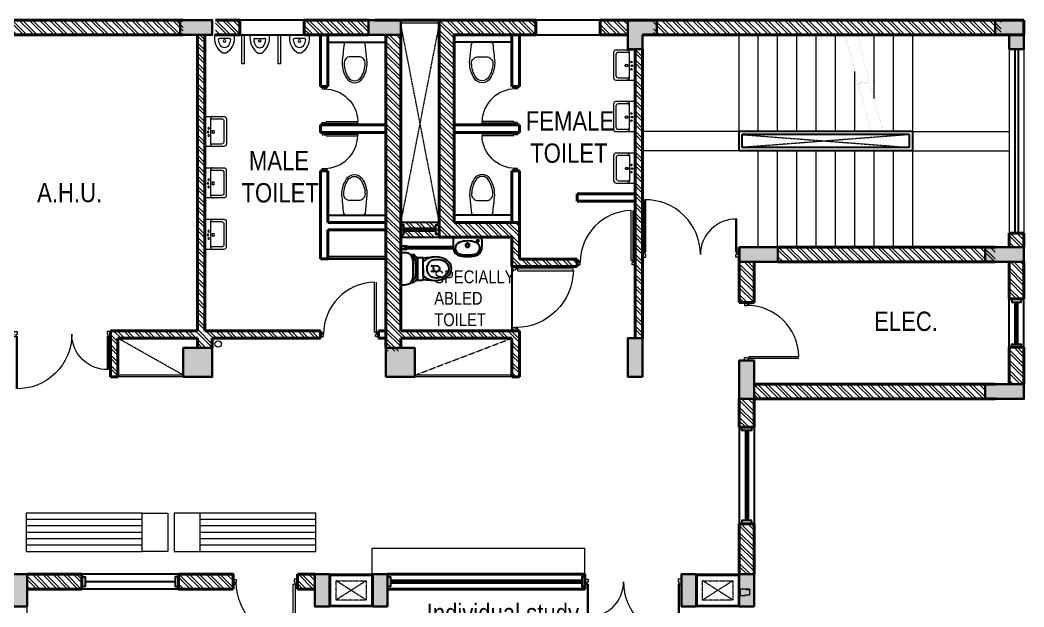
# Model space of a CAD drawing. Header units: inches. Extents: x 3461478 to 3553662, y 1119443 to 1186010.
# Drawn here: x 3531496 to 3547103, y 1144317 to 1153439 of the extents above; entities that cross this region are included whole.
import ezdxf

# ---------------------------------------------------------------- set-up
doc = ezdxf.new("R2010")
doc.units = ezdxf.units.IN
doc.header["$LTSCALE"] = 5
doc.header["$MEASUREMENT"] = 0
doc.linetypes.add('DASHED2', pattern=[0.375, 0.25, -0.125])
doc.linetypes.add('HIDDEN', pattern=[0.375, 0.25, -0.125])
doc.layers.get('0').update_dxf_attribs({"lineweight": 13})
for name, color, linetype, lineweight in [('door', 3, 'Continuous', 9), ('ele', 51, 'Continuous', 18), ('fixtures', 171, 'Continuous', 15), ('furniture', 95, 'Continuous', 18), ('hatch', 8, 'Continuous', 9), ('hidden', 8, 'HIDDEN', 13), ('S-Concrete', 6, 'Continuous', 30), ('steps', 25, 'Continuous', 9), ('text', 190, 'Continuous', 20), ('wall', 1, 'Continuous', 40)]:
    doc.layers.add(name, color=color, linetype=linetype, lineweight=lineweight)
doc.layers.add('Railng', color=203, linetype='Continuous')
doc.layers.add('win', color=4, linetype='Continuous')
doc.layers.add('y', color=7, linetype='Continuous', lineweight=13, true_color=0xcc6600)
doc.styles.get("Standard").update_dxf_attribs({"font": 'swissc.ttf', "height": 350})
pattern_1 = [(135, (3612354.12, 1344463.28), (-79.54951, -79.54951), []), (135, (3612354.12, 1344516.31), (-79.54951, -79.54951), [])]

# ---------------------------------------------------------------- blocks, each defined once
blk = doc.blocks.new('LIB W7')
at = {"layer": 'win', "color": 2, "lineweight": 60}
blk.add_line((-477096, -38072), (-478496, -38072), dxfattribs=at)
at = {"layer": 'win'}
for points in [[(-477046, -37957), (-478546, -37957)], [(-478546, -38147), (-478496, -38147), (-478496, -37997), (-478546, -37997)], [(-477046, -38147), (-477096, -38147), (-477096, -37997), (-477046, -37997)], [(-477046, -38187), (-478546, -38187)]]:
    blk.add_lwpolyline(points, dxfattribs=at)
blk = doc.blocks.new('Duct Plan')
at = {"layer": 'hidden'}
for p, q in [((-490003, -40799), (-490303, -40329)), ((-490303, -40799), (-490003, -40329))]:
    blk.add_line(p, q, dxfattribs=at)
blk.add_lwpolyline([(-490003, -40329), (-490003, -40799), (-490303, -40799), (-490303, -40329)], close=True, dxfattribs=at)
at = {"layer": 'win'}
for points in [[(-489903, -40229), (-489903, -40899), (-490403, -40899), (-490403, -40229)], [(-489915, -40241), (-489915, -40887), (-490391, -40887), (-490391, -40241)]]:
    blk.add_lwpolyline(points, close=True, dxfattribs=at)
blk = doc.blocks.new('Big Door Garbage')
at = {"layer": 'door', "color": 5, "lineweight": 18}
for p, q in [((-12550, 128778), (-12500, 128778)), ((-12550, 128703), (-12550, 128778)), ((-12500, 128778), (-12500, 128738)), ((-11100, 128778), (-11100, 128738)), ((-11050, 128778), (-11100, 128778)), ((-11050, 128703), (-11050, 128778)), ((-12550, 128703), (-12515, 128703)), ((-12515, 128738), (-12500, 128738)), ((-12515, 128703), (-12515, 128738)), ((-12500, 128703), (-12515, 128703)), ((-12515, 128700), (-12515, 128189)), ((-12499, 128700), (-12499, 128189)), ((-11101, 128700), (-11101, 127889)), ((-11085, 128738), (-11100, 128738)), ((-11100, 128703), (-11085, 128703)), ((-11085, 128703), (-11085, 128738)), ((-11050, 128703), (-11085, 128703)), ((-11085, 128700), (-11085, 127889))]:
    blk.add_line(p, q, dxfattribs=at)
at = {"layer": 'door', "lineweight": 18}
for centre, radius, start, end in [((-12499, 128738), 549, 268.3162, 0), ((-11101, 128738), 849, 180, 271.3223)]:
    blk.add_arc(centre, radius, start, end, dxfattribs=at)
blk = doc.blocks.new('wc-wh')
at = {"color": 0, "linetype": 'ByBlock'}
for points in [[(315, 195), (22, 165, 0.384412), (0, 140), (0, -140, 0.383904), (22, -165, 0.001434), (314, -195, 0.140641), (560, -125, 0.259738), (630, 0, 0.259738), (560, 125, 0.139471)], [(225, 65), (225, -65, 0.422961), (328, -165, 0.13189), (544, -100, 0.259738), (600, 0, 0.259738), (544, 100, 0.13189), (328, 165, 0.422961)]]:
    blk.add_lwpolyline(points, format="xyb", close=True, dxfattribs=at)
blk.add_arc((316, -170), 25, 264.2811, 270.16, dxfattribs=at)
blk = doc.blocks.new('basin3')
blk.add_lwpolyline([(-310, 0, 0.414214), (-315, -5), (-315, -400, 0.414214), (-265, -450), (265, -450, 0.414214), (315, -400), (315, -5, 0.414214), (310, 0)], format="xyb", close=True)
for points in [[(-315, -170, -0.420988), (-266, -120), (-243, -120), (265, -120, -0.40847), (315, -170)], [(-241, -120, 0.401444), (-265, -145), (-265, -350, 0.414214), (-215, -400), (215, -400, 0.414214), (265, -350), (265, -145, 0.396723), (242, -120)]]:
    blk.add_lwpolyline(points, format="xyb")
for centre, radius in [((-65, -79), 16.2), ((10, -176), 28.9), ((10, -176), 23.5), ((11, -67), 16.2), ((87, -79), 16.2)]:
    blk.add_circle(centre, radius)
blk = doc.blocks.new('A$C747F79CE')
for p, q in [((3, 287), (301, 287)), ((76, 231), (228, 231))]:
    blk.add_line(p, q)
blk.add_circle((152, 191), 18.6)
for centre, radius, start, end in [((294, 242), 294, 171.2835, 229.7548), ((76, 212), 18.6, 90, 187.7956), ((294, 242), 238, 187.7956, 210.0177), ((10, 242), 294, 310.2452, 8.7165), ((10, 242), 238, 329.9823, 352.2044), ((228, 212), 18.6, 352.2044, 90), ((152, 160), 74.4, 210.0177, 329.9823), ((152, 74), 74.4, 229.7548, 310.2452)]:
    blk.add_arc(centre, radius, start, end)
blk = doc.blocks.new('disabled-lavatory_01')
at = {"lineweight": -3}
blk.add_line((0, -0.214), (0, 0.214), dxfattribs=at)
for centre, radius in [((0.054, 0.16), 0.015), ((0.125, 0), 0.023)]:
    blk.add_circle(centre, radius, dxfattribs=at)
for centre, radius, start, end in [((0.046, 0.125), 0.1, 90.0057, 117.7159), ((0.094, -1.044), 1.27, 86.6516, 92.3098), ((0.171, 0.096), 0.096, 8.1128, 159.5821), ((0.16, 0.09), 0.134, 10.2933, 86.6516), ((0.428, 0), 0.37, 159.5821, 180.0057), ((0.428, 0), 0.37, 180.0057, 200.4293), ((0.125, 0), 0.0325, 0.0057, 180.0057), ((0.125, 0), 0.0325, 180.0057, 0.0057), ((-0.5, 0), 0.774, 0.0057, 8.1932), ((-0.5, 0), 0.774, 351.8181, 0.0057), ((-0.5, 0), 0.8, 0.0057, 8.1932), ((-0.5, 0), 0.8, 351.8181, 0.0057), ((0.171, -0.096), 0.096, 200.4293, 351.8986), ((0.16, -0.09), 0.134, 273.3597, 349.7181), ((0.047, -0.125), 0.1, 242.2955, 267.7016), ((0.093, 1.044), 1.27, 267.7016, 273.3597)]:
    blk.add_arc(centre, radius, start, end, dxfattribs=at)
blk = doc.blocks.new('disabled-wc_01')
at = {"lineweight": -3}
for p, q in [((0.365, 0.003), (0.86, 0.003)), ((1.017, 0), (0.907, 0)), ((0.907, 0), (0.907, -0.005)), ((0.998, -0.005), (0.998, 0)), ((0.395, -0.147), (0.395, -0.157)), ((0.829, -0.147), (0.829, -0.157)), ((0.907, -0.005), (1.017, -0.005)), ((0.918, -0.005), (0.918, -0.095)), ((0.918, -0.095), (0.923, -0.095)), ((0.923, -0.095), (0.923, -0.005)), ((0.923, -0.065), (0.963, -0.065)), ((0.923, -0.095), (0.928, -0.095)), ((0.928, -0.065), (0.928, -0.8)), ((0.958, -0.065), (0.958, -0.8)), ((0.963, -0.095), (0.958, -0.095)), ((0.963, -0.095), (0.963, -0.005)), ((0.968, -0.095), (0.963, -0.095)), ((0.968, -0.005), (0.968, -0.095)), ((0.437, -0.257), (0.437, -0.326)), ((0.787, -0.257), (0.437, -0.257)), ((0.512, -0.222), (0.495, -0.222)), ((0.537, -0.219), (0.512, -0.219)), ((0.512, -0.219), (0.512, -0.257)), ((0.537, -0.219), (0.537, -0.257)), ((0.687, -0.222), (0.537, -0.222)), ((0.712, -0.219), (0.687, -0.219)), ((0.687, -0.219), (0.687, -0.257)), ((0.712, -0.219), (0.712, -0.257)), ((0.729, -0.222), (0.712, -0.222)), ((0.734, -0.184), (0.758, -0.182)), ((0.734, -0.186), (0.734, -0.184)), ((0.758, -0.182), (0.764, -0.181)), ((0.825, -0.19), (0.769, -0.181)), ((0.822, -0.21), (0.772, -0.202)), ((0.787, -0.257), (0.787, -0.325)), ((0.446, -0.339), (0.431, -0.515)), ((0.772, -0.34), (0.452, -0.341)), ((0.503, -0.344), (0.723, -0.344)), ((0.78, -0.338), (0.796, -0.515)), ((0.572, -0.56), (0.569, -0.479)), ((0.613, -0.502), (0.578, -0.502)), ((0.613, -0.502), (0.649, -0.502)), ((0.655, -0.56), (0.658, -0.479)), ((0.958, -0.8), (0.928, -0.8))]:
    blk.add_line(p, q, dxfattribs=at)
for centre, radius, start, end in [((0.642, -0.035), 0.28, 172.2058, 194.111), ((0.582, -0.035), 0.28, 345.9004, 7.8056), ((0.472, -0.078), 0.104, 194.111, 264.2214), ((0.753, -0.078), 0.104, 275.79, 345.9004), ((0.495, -0.157), 0.1, 180.0057, 270.0057), ((0.495, -0.157), 0.065, 195.1981, 270.0057), ((0.612, 1.311), 1.5, 264.2214, 270.0057), ((0.612, 1.311), 1.5, 270.0057, 275.79), ((0.729, -0.157), 0.065, 270.0057, 315.3093), ((0.729, -0.157), 0.1, 270.0057, 328.8928), ((0.743, -0.185), 0.009, 184.4364, 246.9266), ((0.791, -0.074), 0.13, 246.9266, 261.4364), ((0.766, -0.201), 0.02, 81.4364, 94.4364), ((0.729, -0.157), 0.065, 335.0636, 345.4153), ((0.823, -0.2), 0.01, 261.4364, 81.4364), ((0.729, -0.157), 0.1, 340.8694, 0.0057), ((0.73, -0.541), 0.3, 138.9526, 217.2465), ((0.452, -0.326), 0.015, 180.0057, 270.0057), ((0.597, -0.523), 0.12, 105.9869, 164.9191), ((0.613, -0.58), 0.18, 90.0057, 105.9869), ((0.479, -0.482), 0.09, 2.0057, 14.0993), ((0.613, -0.58), 0.18, 74.0244, 90.0057), ((0.748, -0.482), 0.09, 165.9121, 178.0057), ((0.63, -0.523), 0.12, 15.0923, 74.0244), ((0.497, -0.541), 0.3, 322.7649, 41.0588), ((0.772, -0.325), 0.015, 270.0057, 0.0057), ((0.722, -0.557), 0.25, 164.9191, 213.0277), ((0.578, -0.51), 0.008, 90.0057, 182.0057), ((0.612, -0.56), 0.04, 180.0057, 268.5237), ((0.613, -0.502), 0.098, 268.5237, 270.0057), ((0.613, -0.502), 0.098, 270.0057, 271.4876), ((0.615, -0.56), 0.04, 271.4876, 0.0057), ((0.649, -0.51), 0.008, 358.0057, 90.0057), ((0.504, -0.557), 0.25, 326.9837, 15.0923), ((0.613, -0.629), 0.154, 217.2465, 270.0057), ((0.613, -0.627), 0.12, 213.0277, 270.0057), ((0.613, -0.627), 0.12, 270.0057, 326.9837), ((0.613, -0.629), 0.154, 270.0057, 322.7649)]:
    blk.add_arc(centre, radius, start, end, dxfattribs=at)
blk = doc.blocks.new('lib v2')
at = {"layer": 'hatch'}
h = blk.add_hatch(dxfattribs=at)
h.set_pattern_fill('ANSI32', color=256, scale=300, style=0)
h.set_pattern_definition([(45, (-45044.1, -204394.94), (-79.549513, 79.549513), []), (45, (-44991.07, -204394.94), (-79.549513, 79.549513), [])])
h.paths.add_polyline_path([(-479852, -60563), (-479967, -60563), (-479967, -60663), (-479892, -60663), (-479892, -60713), (-479852, -60713)])
h.paths.add_polyline_path([(-479967, -60563), (-480082, -60563), (-480082, -60713), (-480042, -60713), (-480042, -60663), (-479967, -60663)])
h.paths.add_polyline_path([(-479892, -60663), (-480042, -60663), (-480042, -60713), (-479892, -60713)])
h.paths.add_polyline_path([(-479892, -60513), (-480042, -60513), (-480042, -60563), (-479892, -60563)])
h.paths.add_polyline_path([(-479852, -60113), (-479967, -60113), (-479967, -60513), (-479892, -60513), (-479892, -60563), (-479852, -60563)])
h.paths.add_polyline_path([(-479967, -60113), (-480082, -60113), (-480082, -60563), (-480042, -60563), (-480042, -60513), (-479967, -60513)])
at = {"layer": 'ele', "color": 2, "lineweight": 60}
blk.add_line((-479967, -60663), (-479967, -60163), dxfattribs=at)
at = {"layer": 'win'}
blk.add_lwpolyline([(-480082, -60713), (-479852, -60713), (-479852, -60113), (-480082, -60113), (-480082, -60713)], close=True, dxfattribs=at)
for points in [[(-480042, -60113), (-480042, -60163), (-479892, -60163), (-479892, -60113)], [(-480042, -60713), (-480042, -60663), (-479892, -60663), (-479892, -60713)]]:
    blk.add_lwpolyline(points, dxfattribs=at)
blk = doc.blocks.new('D5')
at = {"layer": 'door', "color": 5, "lineweight": 18}
for p, q in [((-483748, -55971), (-483748, -55911)), ((-483748, -55911), (-483708, -55911)), ((-483748, -55971), (-483720, -55971)), ((-483720, -55971), (-483720, -55943)), ((-483720, -55943), (-483708, -55943)), ((-483708, -55911), (-483708, -55943)), ((-483204, -55971), (-483176, -55971)), ((-483204, -55971), (-483204, -56463)), ((-483148, -55911), (-483188, -55911)), ((-483188, -55911), (-483188, -55943)), ((-483176, -55943), (-483188, -55943)), ((-483176, -55971), (-483176, -55943)), ((-483176, -55971), (-483176, -56463)), ((-483148, -55971), (-483176, -55971)), ((-483148, -55971), (-483148, -55911))]:
    blk.add_line(p, q, dxfattribs=at)
blk.add_lwpolyline([(-483176, -56463), (-483204, -56463)], dxfattribs=at)
at = {"layer": 'door', "lineweight": 18}
blk.add_arc((-483188, -55943), 520, 179.9782, 268.215, dxfattribs=at)
blk = doc.blocks.new('lib d3')
at = {"layer": 'door', "color": 5}
for p, q in [((-486823, -55923), (-486823, -55968)), ((-486755, -55923), (-486823, -55923)), ((-486823, -55968), (-486787, -55968)), ((-486787, -55954), (-486787, -55968)), ((-486755, -55954), (-486787, -55954)), ((-486755, -55923), (-486755, -55954)), ((-486823, -56778), (-486787, -56778)), ((-486823, -56823), (-486823, -56778)), ((-486787, -56791), (-486787, -56778)), ((-486755, -56791), (-486787, -56791)), ((-486755, -56760), (-486755, -56791)), ((-486755, -56823), (-486755, -56791)), ((-486755, -56823), (-486823, -56823))]:
    blk.add_line(p, q, dxfattribs=at)
at = {"layer": 'door', "color": 5, "lineweight": 18}
for p, q in [((-486755, -56760), (-485977, -56760)), ((-486755, -56791), (-485977, -56791))]:
    blk.add_line(p, q, dxfattribs=at)
at = {"layer": 'door'}
blk.add_arc((-486787, -56778), 810, 1.2733, 90, dxfattribs=at)
blk = doc.blocks.new('ABL_Door_S - 1000 x 2100-11-3 Second Floor Lvl')
at = {"layer": 'door', "color": 5}
for p, q in [((-500, 38), (-450, 38)), ((-500, -38), (-500, 38)), ((-450, 38), (-450, -3)), ((450, 38), (450, -3)), ((500, 38), (450, 38)), ((500, -38), (500, 38)), ((-500, -38), (-465, -38)), ((-465, -3), (-450, -3)), ((-465, -38), (-465, -3)), ((-430, -38), (-465, -38)), ((465, -3), (450, -3)), ((465, -38), (465, -3)), ((500, -38), (465, -38))]:
    blk.add_line(p, q, dxfattribs=at)
at = {"layer": 'door', "color": 5, "lineweight": 18}
for p, q in [((-465, -38), (-465, -902)), ((-430, -38), (-430, -902)), ((-430, -902), (-465, -902))]:
    blk.add_line(p, q, dxfattribs=at)
at = {"layer": 'door'}
blk.add_arc((-450, -3), 900, 271.2733, 0, dxfattribs=at)
blk = doc.blocks.new('ergt')
at = {"layer": 'win', "color": 2, "lineweight": 60}
blk.add_line((-386782, 134248), (-386130, 134248), dxfattribs=at)
at = {"layer": 'win'}
for points in [[(-386832, 134363), (-386080, 134363)], [(-386832, 134323), (-386782, 134323), (-386782, 134173), (-386832, 134173)], [(-386080, 134323), (-386130, 134323), (-386130, 134173), (-386080, 134173)], [(-386832, 134133), (-386080, 134133)]]:
    blk.add_lwpolyline(points, dxfattribs=at)
blk = doc.blocks.new('ergwger')
at = {"layer": 'win', "color": 2, "lineweight": 60}
blk.add_line((341217, 194220), (341217, 191250), dxfattribs=at)
at = {"layer": 'win'}
blk.add_lwpolyline([(341332, 194270), (341102, 194270), (341102, 191200), (341332, 191200), (341332, 194270)], close=True, dxfattribs=at)
for points in [[(341292, 194270), (341292, 194220), (341142, 194220), (341142, 194270)], [(341292, 191200), (341292, 191250), (341142, 191250), (341142, 191200)]]:
    blk.add_lwpolyline(points, dxfattribs=at)
blk = doc.blocks.new('col 400 x 230')
at = {"layer": 'hatch'}
blk.add_hatch(color=256, dxfattribs=at).paths.add_polyline_path([(230, -500), (230, 0), (0, 0), (0, -500)])
at = {"layer": 'S-Concrete'}
blk.add_lwpolyline([(230, -500), (230, 0), (0, 0), (0, -500)], close=True, dxfattribs=at)
blk = doc.blocks.new('col 450 x 450')
at = {"layer": 'hatch'}
h = blk.add_hatch(color=256, dxfattribs=at)
h.paths.add_polyline_path([(-487195, -40654), (-486970, -40429), (-487420, -40429)])
h.paths.add_polyline_path([(-487195, -40654), (-487420, -40429), (-487420, -40879)])
h.paths.add_polyline_path([(-487420, -40879), (-486970, -40879), (-487195, -40654)])
h.paths.add_polyline_path([(-487195, -40654), (-486970, -40879), (-486970, -40429)])
at = {"layer": 'S-Concrete'}
blk.add_lwpolyline([(-487420, -40429), (-486970, -40429), (-486970, -40879), (-487420, -40879)], close=True, dxfattribs=at)
blk = doc.blocks.new('col L 450 x 230  450 x230')
at = {"layer": 'hatch'}
h = blk.add_hatch(color=256, dxfattribs=at)
h.paths.add_polyline_path([(-482143, -61442), (-481923, -61442), (-481923, -61412), (-482173, -61412), (-482173, -61662), (-482143, -61662)], flags=17)
h.paths.add_polyline_path([(-482373, -61212), (-481923, -61212), (-481923, -61412), (-482173, -61412), (-482173, -61662), (-482373, -61662)])
at = {"layer": 'S-Concrete'}
for p, q in [((-482373, -61212), (-481923, -61212)), ((-482373, -61662), (-482373, -61212)), ((-481923, -61212), (-481923, -61442)), ((-481923, -61442), (-482143, -61442)), ((-482143, -61442), (-482143, -61662)), ((-482143, -61662), (-482373, -61662))]:
    blk.add_line(p, q, dxfattribs=at)
blk = doc.blocks.new('col 230 x 600')
at = {"layer": 'hatch'}
blk.add_hatch(color=256, dxfattribs=at).paths.add_polyline_path([(-485526, -33844), (-485526, -34444), (-485296, -34444), (-485296, -33844)])
at = {"layer": 'S-Concrete'}
blk.add_lwpolyline([(-485526, -33844), (-485526, -34444), (-485296, -34444), (-485296, -33844)], close=True, dxfattribs=at)
blk = doc.blocks.new('LIBRARY COLUMNS - 26.07.10')
at = {"layer": 'S-Concrete'}
for name, p, rotation in [('col 400 x 230', (234632, 234727), 270), ('col 400 x 230', (243247, 231621), 180), ('col 400 x 230', (234632, 230026), 270), ('col 400 x 230', (234632, 229126), 270), ('col 400 x 230', (243247, 228691), 180), ('col 230 x 600', (203858, 710457), 90), ('col 400 x 230', (234632, 224326), 270), ('col 400 x 230', (234632, 223426), 270), ('col 230 x 600', (203513, 708722), 90), ('col 230 x 600', (-245809, 188983), 180), ('col 230 x 600', (-247939, 185158), 180), ('col 230 x 600', (-245809, 185158), 180), ('col L 450 x 230  450 x230', (-239126, 157789), 180)]:
    blk.add_blockref(name, p, dxfattribs=dict(at, rotation=rotation))
for p in [(725121, 272500), (725121, 269350)]:
    blk.add_blockref('col 450 x 450', p, dxfattribs=at)
at = {"layer": 'S-Concrete', "xscale": -1}
blk.add_blockref('col L 450 x 230  450 x230', (-239126, 286373), dxfattribs=at)

msp = doc.modelspace()

# ---------------------------------------------------------------- hatches: boundary and pattern name
at = {"layer": 'hatch'}
h = msp.add_hatch(dxfattribs=at)
h.set_pattern_fill('ANSI32', color=256, scale=300, angle=90, style=0)
h.set_pattern_definition(pattern_1)
h.paths.add_polyline_path([(3530048, 1153439), (3530048, 1153209), (3534033, 1153209), (3534033, 1153439)])
h = msp.add_hatch(dxfattribs=at)
h.set_pattern_fill('ANSI32', color=256, scale=300, angle=90, style=0)
h.set_pattern_definition([(135, (3681704.33, 1344463.28), (-79.549513, -79.549513), []), (135, (3681704.33, 1344516.31), (-79.549513, -79.549513), [])])
h.paths.add_polyline_path([(3534533, 1153439), (3534533, 1153209), (3534822, 1153209), (3534913, 1153209), (3534913, 1153439)])
h.paths.add_polyline_path([(3532900, 1148609), (3532900, 1148010), (3533015, 1148013), (3533015, 1148494), (3534253, 1148494), (3534253, 1148344), (3534368, 1148344), (3534368, 1149794), (3534253, 1149794), (3534253, 1149679), (3534253, 1148609)])
h.paths.add_polyline_path([(3532900, 1148010), (3532900, 1147894), (3533015, 1147894), (3533015, 1148013)])
h.paths.add_polyline_path([(3534368, 1148609), (3534368, 1148344), (3534483, 1148344), (3534483, 1148494), (3536168, 1148494), (3536168, 1148609)])
h.paths.add_polyline_path([(3534253, 1150858), (3534253, 1149794), (3534368, 1149794), (3534368, 1150858)])
h.paths.add_polyline_path([(3534253, 1152809), (3534253, 1150858), (3534368, 1150858), (3534368, 1152809)])
h.paths.add_polyline_path([(3534253, 1153209), (3534253, 1152809), (3534368, 1152809), (3534368, 1153209)])
h = msp.add_hatch(dxfattribs=at)
h.set_pattern_fill('ANSI32', color=256, scale=300, angle=90, style=0)
h.set_pattern_definition(pattern_1)
h.paths.add_polyline_path([(3535913, 1153439), (3535913, 1153209), (3535989, 1153209), (3536913, 1153209), (3536913, 1153439)])
h = msp.add_hatch(dxfattribs=at)
h.set_pattern_fill('ANSI32', color=256, scale=300, angle=90, style=0)
h.set_pattern_definition([(135, (3681704.33, 1381827.53), (-79.549513, -79.549513), []), (135, (3681704.33, 1381880.56), (-79.549513, -79.549513), [])])
h.paths.add_polyline_path([(3539363, 1153439), (3539363, 1153209), (3539513, 1153209), (3539513, 1153439)])
h.paths.add_polyline_path([(3539012, 1150294), (3539012, 1150064), (3539143, 1150064), (3539143, 1149794), (3539258, 1149794), (3539258, 1150294)])
h.paths.add_polyline_path([(3539143, 1149794), (3539143, 1149609), (3539194, 1149609), (3539232, 1149609), (3539232, 1149609), (3540158, 1149609), (3540158, 1149724), (3539258, 1149724), (3539258, 1149794)])
h.paths.add_polyline_path([(3538013, 1152357), (3538013, 1150718), (3538243, 1150718), (3538243, 1152357)])
h.paths.add_polyline_path([(3538013, 1153439), (3538013, 1153389), (3538013, 1152357), (3538243, 1152357), (3538243, 1153209), (3538421, 1153209), (3538421, 1153439)])
h.paths.add_polyline_path([(3538421, 1153439), (3538421, 1153324), (3539220, 1153324), (3539220, 1153439)])
h.paths.add_polyline_path([(3538421, 1153324), (3538421, 1153209), (3539220, 1153209), (3539220, 1153324)])
h.paths.add_polyline_path([(3538384, 1150294), (3538374, 1150065), (3539012, 1150064), (3539012, 1150294)])
h.paths.add_polyline_path([(3538013, 1150718), (3538013, 1150064), (3538374, 1150064), (3538384, 1150294), (3538243, 1150294), (3538243, 1150718)])
h.paths.add_polyline_path([(3539370, 1153249), (3539363, 1153249), (3539363, 1153324), (3539370, 1153324), (3539370, 1153399), (3539363, 1153399), (3539363, 1153439), (3539220, 1153439), (3539220, 1153209), (3539370, 1153209)])
h = msp.add_hatch(dxfattribs=at)
h.set_pattern_fill('ANSI32', color=256, scale=300, angle=90, style=0)
h.set_pattern_definition([(135, (3480078.97, 1634727.05), (-79.549513, -79.549513), []), (135, (3480078.97, 1634780.09), (-79.549513, -79.549513), [])])
h.paths.add_polyline_path([(3541058, 1152989), (3541058, 1152853), (3541173, 1152853), (3541173, 1152989)])
h.paths.add_polyline_path([(3541173, 1152809), (3541058, 1152809), (3541058, 1150851), (3541173, 1150851)])
h.paths.add_polyline_path([(3541173, 1152853), (3541058, 1152853), (3541058, 1152809), (3541173, 1152809)])
h.paths.add_polyline_path([(3541058, 1150851), (3541058, 1148494), (3541173, 1148494), (3541173, 1149864), (3541171, 1149864), (3541171, 1149909), (3541173, 1149909), (3541173, 1150851)])
h.paths.add_polyline_path([(3540513, 1153439), (3540513, 1153324), (3540943, 1153324), (3540943, 1153439)])
h.paths.add_polyline_path([(3540513, 1153324), (3540513, 1153209), (3540943, 1153209), (3540943, 1153324)])
h = msp.add_hatch(dxfattribs=at)
h.set_pattern_fill('ANSI32', color=256, scale=300, angle=90, style=0)
h.set_pattern_definition([(135, (3601427.12, 907335.73), (-79.549513, -79.549513), []), (135, (3601427.12, 907388.77), (-79.549513, -79.549513), [])])
h.paths.add_polyline_path([(3546751, 1153439), (3542793, 1153439), (3542793, 1153324), (3546751, 1153324)])
h.paths.add_polyline_path([(3546751, 1153324), (3542793, 1153324), (3542793, 1153209), (3546751, 1153209)])
h.paths.add_polyline_path([(3542793, 1153324), (3541343, 1153324), (3541343, 1153209), (3542793, 1153209)])
h.paths.add_polyline_path([(3542793, 1153439), (3541343, 1153439), (3541343, 1153324), (3542793, 1153324)])
h = msp.add_hatch(dxfattribs=at)
h.set_pattern_fill('ANSI32', color=256, scale=300, angle=90, style=0)
h.set_pattern_definition([(135, (3681704.33, 1585101.97), (-79.549513, -79.549513), []), (135, (3681704.33, 1585155), (-79.549513, -79.549513), [])])
h.paths.add_polyline_path([(3539143, 1148009), (3539143, 1147894), (3539258, 1147894), (3539258, 1148009)])
h.paths.add_polyline_path([(3539013, 1148609), (3539013, 1148494), (3539143, 1148494), (3539143, 1148009), (3539258, 1148009), (3539258, 1148609), (3539196, 1148609), (3539159, 1148609), (3539159, 1148609)])
h.paths.add_polyline_path([(3537413, 1153209), (3537183, 1153209), (3537183, 1152809), (3537413, 1152809)])
h.paths.add_polyline_path([(3537413, 1152809), (3537183, 1152809), (3537183, 1150851), (3537413, 1150851)])
h.paths.add_polyline_path([(3539013, 1148494), (3539013, 1148609), (3538198, 1148609), (3538198, 1148494)])
h.paths.add_polyline_path([(3537183, 1150851), (3537183, 1148294), (3537413, 1148294), (3537413, 1148494), (3538198, 1148494), (3538198, 1148609), (3537413, 1148609), (3537413, 1150851)])
h = msp.add_hatch(dxfattribs=at)
h.set_pattern_fill('ANSI32', color=256, scale=300, angle=90, style=0)
h.set_pattern_definition([(135, (3480030.56, 1634727.05), (-79.549513, -79.549513), []), (135, (3480030.56, 1634780.09), (-79.549513, -79.549513), [])])
h.paths.add_polyline_path([(3546873, 1150129), (3546873, 1149909), (3546988, 1149909), (3546988, 1150129)])
h.paths.add_polyline_path([(3546988, 1150129), (3546988, 1149909), (3547103, 1149909), (3547103, 1150129)])
h = msp.add_hatch(dxfattribs=at)
h.set_pattern_fill('ANSI32', color=256, scale=300, angle=90, style=0)
h.set_pattern_definition([(135, (3480030.56, 1634727.05), (-79.549513, -79.549513), []), (135, (3480030.56, 1634780.09), (-79.549513, -79.549513), [])])
h.paths.add_polyline_path([(3546653, 1149679), (3546653, 1149909), (3543278, 1149909), (3543278, 1149679)])
h = msp.add_hatch(dxfattribs=at)
h.set_pattern_fill('ANSI32', color=256, scale=300, angle=90, style=0)
h.set_pattern_definition([(135, (3542776.44, 1149498.72), (-79.5495, -79.5495), []), (135, (3542776.44, 1149551.75), (-79.5495, -79.5495), [])])
h.paths.add_polyline_path([(3542678, 1149679), (3542678, 1149049), (3542908, 1149049), (3542908, 1149679)])
h.paths.add_polyline_path([(3542908, 1147779), (3542908, 1147549), (3546503, 1147549), (3546503, 1147779)])
h.paths.add_polyline_path([(3546873, 1148353), (3546873, 1147779), (3547103, 1147779), (3547103, 1148353)])
h.paths.add_polyline_path([(3546873, 1149679), (3546873, 1149105), (3547103, 1149105), (3547103, 1149679)])
h.paths.add_polyline_path([(3542678, 1147549), (3542678, 1147109), (3542741, 1147109), (3542741, 1147117), (3542795, 1147117), (3542908, 1147109), (3542908, 1147549)])
h = msp.add_hatch(dxfattribs=at)
h.set_pattern_fill('ANSI32', color=256, scale=300, angle=90, style=0)
h.set_pattern_definition(pattern_1)
h.paths.add_polyline_path([(3542741, 1145601), (3542741, 1145609), (3542678, 1145609), (3542678, 1144824), (3542793, 1144824), (3542793, 1145601)])
h.paths.add_polyline_path([(3542795, 1145609), (3542795, 1145601), (3542793, 1145601), (3542793, 1144824), (3542908, 1144824), (3542908, 1145609)])
h = msp.add_hatch(dxfattribs=at)
h.set_pattern_fill('ANSI32', color=256, scale=300, angle=90, style=0)
h.set_pattern_definition([(135, (3535952.61, 1144693.78), (-79.5495, -79.5495), []), (135, (3535952.61, 1144746.82), (-79.5495, -79.5495), [])])
h.paths.add_polyline_path([(3535807, 1144824), (3535807, 1144709), (3535807, 1144672), (3535807, 1144672), (3535807, 1144594), (3536078, 1144594), (3536078, 1144824)])
h.paths.add_polyline_path([(3531607, 1144824), (3531607, 1144594), (3532457, 1144594), (3532457, 1144824)])
h.paths.add_polyline_path([(3533957, 1144822), (3533957, 1144592), (3534807, 1144591), (3534807, 1144706), (3534807, 1144744), (3534807, 1144744), (3534807, 1144821)])

# ---------------------------------------------------------------- linework, layer by layer
for p, q in [((3542741, 1147117), (3542795, 1147117)), ((3542741, 1147105), (3542741, 1147117)), ((3542795, 1147105), (3542741, 1147105)), ((3542795, 1147117), (3542795, 1147105)), ((3542795, 1145614), (3542741, 1145614)), ((3542741, 1145614), (3542741, 1145601)), ((3542741, 1145601), (3542795, 1145601)), ((3542795, 1145601), (3542795, 1145614)), ((3542692, 1144594), (3542692, 1144494)), ((3542788, 1144594), (3542692, 1144594)), ((3542692, 1144594), (3542692, 1144594)), ((3542788, 1144584), (3542788, 1144597)), ((3542788, 1144597), (3542840, 1144597)), ((3542788, 1144584), (3542788, 1144594)), ((3542840, 1144597), (3542840, 1144584)), ((3542692, 1144494), (3542776, 1144494)), ((3542776, 1144494), (3542776, 1144504)), ((3542776, 1144504), (3542842, 1144504)), ((3542842, 1144584), (3542788, 1144584)), ((3542842, 1144504), (3542842, 1144584))]:
    msp.add_line(p, q)
at = {"const_width": 1}
for points in [[(3544322, 1153209), (3544510, 1152499), (3544439, 1152450), (3544609, 1152487), (3544528, 1152433), (3544728, 1151709)], [(3544508, 1153209), (3544697, 1152499), (3544625, 1152450), (3544795, 1152487), (3544714, 1152433), (3544914, 1151709)]]:
    msp.add_lwpolyline(points, dxfattribs=at)
at = {"layer": 'door'}
for p, q in [((3534033, 1147919), (3533015, 1147919)), ((3534033, 1147894), (3533015, 1147894)), ((3539143, 1147919), (3537633, 1147919)), ((3539143, 1147894), (3537633, 1147894))]:
    msp.add_line(p, q, dxfattribs=at)
msp.add_lwpolyline([(3537413, 1153439), (3538013, 1153439), (3538013, 1153389), (3537413, 1153389)], close=True, dxfattribs=at)
at = {"layer": 'ele'}
for p, q in [((3546873, 1153209), (3546873, 1150129)), ((3547103, 1153209), (3547103, 1150129))]:
    msp.add_line(p, q, dxfattribs=at)
at = {"layer": 'fixtures'}
for p, q in [((3534945, 1152759), (3534945, 1153209)), ((3534985, 1152759), (3534985, 1153209)), ((3535510, 1152759), (3535510, 1153209)), ((3535550, 1152759), (3535550, 1153209)), ((3534985, 1152759), (3534945, 1152759)), ((3535550, 1152759), (3535510, 1152759))]:
    msp.add_line(p, q, dxfattribs=at)
at = {"layer": 'furniture'}
for p, q in [((3534368, 1151429), (3534368, 1151389)), ((3533392, 1145676), (3531592, 1145676)), ((3533392, 1145576), (3531592, 1145576)), ((3536092, 1145676), (3534292, 1145676)), ((3536092, 1145576), (3534292, 1145576)), ((3533392, 1145476), (3531592, 1145476)), ((3533392, 1145376), (3531592, 1145376)), ((3536092, 1145476), (3534292, 1145476)), ((3536092, 1145376), (3534292, 1145376)), ((3533392, 1145276), (3531592, 1145276)), ((3536092, 1145276), (3534292, 1145276))]:
    msp.add_line(p, q, dxfattribs=at)
for points in [[(3533392, 1145176), (3533392, 1145776), (3531592, 1145776), (3531592, 1145176)], [(3536092, 1145176), (3536092, 1145776), (3534292, 1145776), (3534292, 1145176)], [(3536966, 1144824), (3540278, 1144824), (3540278, 1145224), (3536966, 1145224)]]:
    msp.add_lwpolyline(points, close=True, dxfattribs=at)
for points in [[(3533392, 1145776), (3533792, 1145776), (3533792, 1145176), (3533392, 1145176)], [(3534292, 1145776), (3533892, 1145776), (3533892, 1145176), (3534292, 1145176)]]:
    msp.add_lwpolyline(points, dxfattribs=at)
at = {"layer": 'hatch'}
msp.add_circle((3534576, 1148404), 50, dxfattribs=at)
at = {"layer": 'hidden', "linetype": 'DASHED2'}
for p, q in [((3538013, 1153389), (3537413, 1150294)), ((3538013, 1150294), (3537413, 1153389)), ((3545323, 1151659), (3542723, 1151459)), ((3542723, 1151659), (3545323, 1151459)), ((3534033, 1147919), (3533015, 1148494)), ((3537633, 1147919), (3539143, 1148494))]:
    msp.add_line(p, q, dxfattribs=at)
at = {"layer": 'hidden'}
msp.add_lwpolyline([(3542577, 1150410), (3542577, 1150410)], dxfattribs=at)
at = {"layer": 'Railng'}
for p, q in [((3546963, 1152989), (3546963, 1150129)), ((3547013, 1152989), (3547013, 1150129)), ((3545373, 1151709), (3542673, 1151709)), ((3542673, 1151409), (3542673, 1151709)), ((3545323, 1151659), (3542723, 1151659)), ((3542723, 1151459), (3542723, 1151659)), ((3545323, 1151459), (3545323, 1151659)), ((3545373, 1151409), (3545373, 1151709)), ((3545323, 1151459), (3542723, 1151459)), ((3545373, 1151409), (3542673, 1151409))]:
    msp.add_line(p, q, dxfattribs=at)
at = {"layer": 'steps'}
for p, q in [((3542673, 1151709), (3542673, 1153209)), ((3542973, 1151709), (3542973, 1153209)), ((3543273, 1151709), (3543273, 1153209)), ((3543573, 1151709), (3543573, 1153209)), ((3543873, 1151709), (3543873, 1153209)), ((3544173, 1151709), (3544173, 1153209)), ((3544773, 1152222), (3544773, 1153209)), ((3545073, 1151709), (3545073, 1153209)), ((3545373, 1151709), (3545373, 1153209)), ((3544473, 1151709), (3544473, 1152642)), ((3542673, 1151709), (3541173, 1151709)), ((3545373, 1151709), (3546873, 1151709)), ((3542673, 1151409), (3541173, 1151409)), ((3542973, 1149909), (3542973, 1151409)), ((3543273, 1149909), (3543273, 1151409)), ((3543573, 1149909), (3543573, 1151409)), ((3543873, 1149909), (3543873, 1151409)), ((3544173, 1149909), (3544173, 1151409)), ((3544473, 1149909), (3544473, 1151409)), ((3544773, 1149909), (3544773, 1151409)), ((3545073, 1149909), (3545073, 1151409)), ((3545373, 1149894), (3545373, 1151409)), ((3545373, 1151409), (3546873, 1151409)), ((3531608, 1135409), (3531608, 1144324))]:
    msp.add_line(p, q, dxfattribs=at)
at = {"layer": 'wall'}
for p, q in [((3530048, 1153439), (3534033, 1153439)), ((3534913, 1153439), (3534533, 1153439)), ((3534913, 1153209), (3534913, 1153439)), ((3536913, 1153439), (3535913, 1153439)), ((3535913, 1153209), (3535913, 1153439)), ((3539513, 1153439), (3537013, 1153439)), ((3539513, 1153439), (3538013, 1153439)), ((3538013, 1153439), (3538013, 1150064)), ((3539513, 1153209), (3539513, 1153439)), ((3546203, 1153439), (3540513, 1153439)), ((3547103, 1153439), (3540513, 1153439)), ((3540981, 1153439), (3540513, 1153439)), ((3540513, 1153209), (3540513, 1153439)), ((3547103, 1153439), (3547103, 1153209)), ((3530048, 1153209), (3534033, 1153209)), ((3534253, 1149679), (3534253, 1153209)), ((3534368, 1148609), (3534368, 1153209)), ((3534913, 1153209), (3534533, 1153209)), ((3535913, 1153209), (3536913, 1153209)), ((3536168, 1153209), (3536168, 1152409)), ((3536283, 1153209), (3536283, 1152409)), ((3537183, 1149049), (3537183, 1153209)), ((3537413, 1153209), (3537413, 1150294)), ((3537413, 1153209), (3537413, 1150294)), ((3539513, 1153209), (3538243, 1153209)), ((3538243, 1153209), (3538243, 1150294)), ((3539143, 1152409), (3539143, 1153209)), ((3539258, 1152409), (3539258, 1153209)), ((3540943, 1153209), (3540513, 1153209)), ((3547103, 1153209), (3541171, 1153209)), ((3541058, 1149724), (3541058, 1152989)), ((3541173, 1152989), (3541173, 1148494)), ((3536283, 1152409), (3536168, 1152409)), ((3539143, 1152409), (3539258, 1152409)), ((3536168, 1151809), (3536168, 1151694)), ((3536168, 1151809), (3537183, 1151809)), ((3539258, 1151809), (3538243, 1151809)), ((3539258, 1151809), (3539258, 1151694)), ((3536168, 1151694), (3537183, 1151694)), ((3539258, 1151694), (3538243, 1151694)), ((3536168, 1151094), (3536168, 1149729)), ((3536168, 1151094), (3536283, 1151094)), ((3536283, 1151094), (3536283, 1150294)), ((3539143, 1150294), (3539143, 1151094)), ((3539258, 1151094), (3539143, 1151094)), ((3539258, 1151094), (3539258, 1149724)), ((3540158, 1150739), (3541058, 1150739)), ((3540158, 1150739), (3540158, 1150624)), ((3540158, 1150624), (3541058, 1150624)), ((3536283, 1150294), (3537183, 1150294)), ((3537413, 1150294), (3537413, 1148609)), ((3539258, 1150294), (3538243, 1150294)), ((3536283, 1150179), (3536283, 1149729)), ((3536283, 1150179), (3537183, 1150179)), ((3539143, 1150064), (3538013, 1150064)), ((3539143, 1150064), (3539143, 1149609)), ((3547103, 1150129), (3546873, 1150129)), ((3546873, 1150129), (3546873, 1149909)), ((3547103, 1149909), (3547103, 1150129)), ((3542673, 1149909), (3542673, 1149679)), ((3546653, 1149909), (3543278, 1149909)), ((3534253, 1148609), (3534253, 1149679)), ((3536168, 1149729), (3536283, 1149729)), ((3540158, 1149609), (3539143, 1149609)), ((3539258, 1149724), (3540158, 1149724)), ((3540158, 1149724), (3540158, 1149609)), ((3541058, 1149724), (3541058, 1149609)), ((3541058, 1149609), (3541058, 1148494)), ((3542678, 1149049), (3542678, 1149679)), ((3542908, 1149049), (3542908, 1149679)), ((3543278, 1149679), (3546653, 1149679)), ((3546873, 1149679), (3546873, 1149105)), ((3547103, 1149105), (3547103, 1149679)), ((3537183, 1149049), (3537183, 1148344)), ((3542908, 1149049), (3542678, 1149049)), ((3547103, 1149105), (3546873, 1149105)), ((3534253, 1148609), (3532900, 1148609)), ((3532900, 1148609), (3532900, 1147894)), ((3533015, 1148494), (3533015, 1147894)), ((3534253, 1148494), (3533015, 1148494)), ((3534253, 1148344), (3534253, 1148494)), ((3536168, 1148609), (3534368, 1148609)), ((3534483, 1148344), (3534483, 1148494)), ((3534483, 1148494), (3536168, 1148494)), ((3536168, 1148609), (3536168, 1148494)), ((3537183, 1148609), (3537068, 1148609)), ((3537068, 1148609), (3537068, 1148494)), ((3537068, 1148494), (3537183, 1148494)), ((3539258, 1148609), (3537413, 1148609)), ((3537413, 1148494), (3537413, 1148344)), ((3539143, 1148494), (3537413, 1148494)), ((3539143, 1147894), (3539143, 1148494)), ((3539258, 1147894), (3539258, 1148609)), ((3546873, 1148353), (3546873, 1147779)), ((3547103, 1148353), (3546873, 1148353)), ((3547103, 1147779), (3547103, 1148353)), ((3533015, 1147894), (3532900, 1147894)), ((3539258, 1147894), (3539143, 1147894)), ((3546653, 1147779), (3542908, 1147779)), ((3542678, 1147109), (3542678, 1147549)), ((3542908, 1147109), (3542908, 1147549)), ((3546653, 1147549), (3542908, 1147549)), ((3542908, 1147109), (3542678, 1147109)), ((3542678, 1144824), (3542678, 1145609)), ((3542908, 1145609), (3542678, 1145609)), ((3542908, 1144824), (3542908, 1145609)), ((3532457, 1144824), (3531608, 1144824)), ((3532457, 1144824), (3532457, 1144594)), ((3534807, 1144824), (3534807, 1144594)), ((3535807, 1144824), (3536077, 1144824)), ((3535807, 1144824), (3535807, 1144594)), ((3537208, 1144824), (3540278, 1144824)), ((3540278, 1144594), (3540278, 1144824)), ((3532457, 1144594), (3531608, 1144594)), ((3535807, 1144594), (3536077, 1144594)), ((3537208, 1144594), (3540278, 1144594))]:
    msp.add_line(p, q, dxfattribs=at)
msp.add_lwpolyline([(3534807, 1144594), (3534807, 1144824), (3533957, 1144824), (3533957, 1144594)], close=True, dxfattribs=at)
at = {"layer": 'win'}
for p, q in [((3536283, 1153094), (3537183, 1153094)), ((3539143, 1153094), (3538243, 1153094)), ((3536283, 1150409), (3537183, 1150409)), ((3539143, 1150409), (3538243, 1150409)), ((3536283, 1149764), (3537183, 1149764)), ((3536283, 1149729), (3537183, 1149729)), ((3539143, 1149609), (3539143, 1148609)), ((3533907, 1144709), (3532507, 1144709))]:
    msp.add_line(p, q, dxfattribs=at)
for points in [[(3534913, 1153439), (3534913, 1153209), (3535913, 1153209), (3535913, 1153439)], [(3539513, 1153439), (3539513, 1153209), (3540513, 1153209), (3540513, 1153439)]]:
    msp.add_lwpolyline(points, close=True, dxfattribs=at)
for points in [[(3533957, 1144824), (3532457, 1144824)], [(3532457, 1144784), (3532507, 1144784), (3532507, 1144634), (3532457, 1144634)], [(3533957, 1144784), (3533907, 1144784), (3533907, 1144634), (3533957, 1144634)], [(3533957, 1144594), (3532457, 1144594)]]:
    msp.add_lwpolyline(points, dxfattribs=at)

# ---------------------------------------------------------------- block references
at = {"layer": 'door', "xscale": -1}
for name, p, rotation in [('D5', (3480284, 668661), 90), ('D5', (3595141, 1634842), 270), ('ABL_Door_S - 1000 x 2100-11-3 Second Floor Lvl', (3539196, 1149109), 90.15234738887274), ('ABL_Door_S - 1000 x 2100-11-3 Second Floor Lvl', (3535307, 1144708), 0.1523473888725846)]:
    msp.add_blockref(name, p, dxfattribs=dict(at, rotation=rotation))
at = {"layer": 'door'}
for name, p, rotation in [('D5', (3595141, 668661), 270), ('D5', (3480284, 1634842), 90), ('Duct Plan', (3496079, 1634727), 90), ('Duct Plan', (3501779, 1634727), 90)]:
    msp.add_blockref(name, p, dxfattribs=dict(at, rotation=rotation))
at = {"layer": 'fixtures', "xscale": -1}
for p in [(3534826, 1152923), (3535992, 1152923)]:
    msp.add_blockref('A$C747F79CE', p, dxfattribs=at)
at = {"layer": 'fixtures'}
msp.add_blockref('A$C747F79CE', (3535070, 1152923), dxfattribs=at)
for p, rotation in [((3536697, 1153094), 270), ((3538680, 1150409), 90)]:
    msp.add_blockref('wc-wh', p, dxfattribs=dict(at, rotation=rotation))
at = {"layer": 'fixtures', "xscale": -1}
for p, rotation in [((3538680, 1153094), 90), ((3536694, 1150409), 270)]:
    msp.add_blockref('wc-wh', p, dxfattribs=dict(at, rotation=rotation))
at = {"layer": 'fixtures'}
for name, p, xscale, yscale, zscale, rotation in [('basin3', (3541056, 1152739), 0.741935484111309, 0.741935484111309, 0.741935484111309, 270), ('basin3', (3541056, 1151939), 0.741935484111309, 0.741935484111309, 0.741935484111309, 270), ('basin3', (3534369, 1151709), -0.741935484111309, 0.7419354836456478, 0.7419354874000419, 90), ('basin3', (3541058, 1151139), 0.741935484111309, 0.741935484111309, 0.741935484111309, 270), ('basin3', (3534368, 1150909), -0.741935484111309, 0.7419354836456478, 0.7419354874000419, 90), ('basin3', (3534368, 1150109), -0.741935484111309, 0.7419354836456478, 0.7419354874000419, 90), ('disabled-lavatory_01', (3538453, 1150064), 1000, 1000, 1000, 270), ('disabled-wc_01', (3537420, 1148961), 1000, 1000, 1000, 90)]:
    msp.add_blockref(name, p, dxfattribs=dict(at, xscale=xscale, yscale=yscale, zscale=zscale, rotation=rotation))
at = {"layer": 'hatch', "rotation": 90}
msp.add_blockref('lib v2', (3477299, 1630146), dxfattribs=at)
at = {"layer": 'hidden', "rotation": 180}
msp.add_blockref('Big Door Garbage', (3530123, 1278534), dxfattribs=at)
at = {"layer": 'hidden', "xscale": -1}
msp.add_blockref('Big Door Garbage', (3520350, 1019818), dxfattribs=at)
at = {"layer": 'hidden'}
msp.add_blockref('Big Door Garbage', (3552828, 1015969), dxfattribs=at)
at = {"layer": 'S-Concrete', "rotation": 90}
msp.add_blockref('LIBRARY COLUMNS - 26.07.10', (3766104, 910192), dxfattribs=at)
msp.add_blockref('LIBRARY COLUMNS - 26.07.10', (3766104, 910192), dxfattribs=at)
at = {"layer": 'win', "rotation": 90}
for name, p in [('lib d3', (3484235, 1636456)), ('lib d3', (3480245, 1635341)), ('ergt', (3681235, 1535185)), ('LIB W7', (3504721, 1624155))]:
    msp.add_blockref(name, p, dxfattribs=at)
at = {"layer": 'win'}
msp.add_blockref('lib d3', (4029581, 1204972), dxfattribs=at)
at = {"layer": 'y', "rotation": 90}
msp.add_blockref('ergwger', (3731477, 803493), dxfattribs=at)

# ---------------------------------------------------------------- texts
at = {"layer": 'text', "attachment_point": 1}
for s, insert, char_height, width in [('\\pi467.72;FEMALE \\P\\pi536.69;TOILET', (3538890, 1152021), 300, 2157.07), ('\\pi439.19;MALE \\P\\pi324.35;TOILET', (3534614, 1151405), 300, 1732.4), ('A.H.U.', (3531761, 1150908), 300, 4763.1), ('SPECIALLY ABLED TOILET', (3537935, 1149548), 200, 1487.06), ('ELEC.', (3544773, 1148907), 300, 4763.1), ('Individual study carrels', (3537817, 1144369), 300, 3108.69)]:
    msp.add_mtext(s, dxfattribs=dict(at, insert=insert, char_height=char_height, width=width))

doc.saveas('drawing.dxf')
